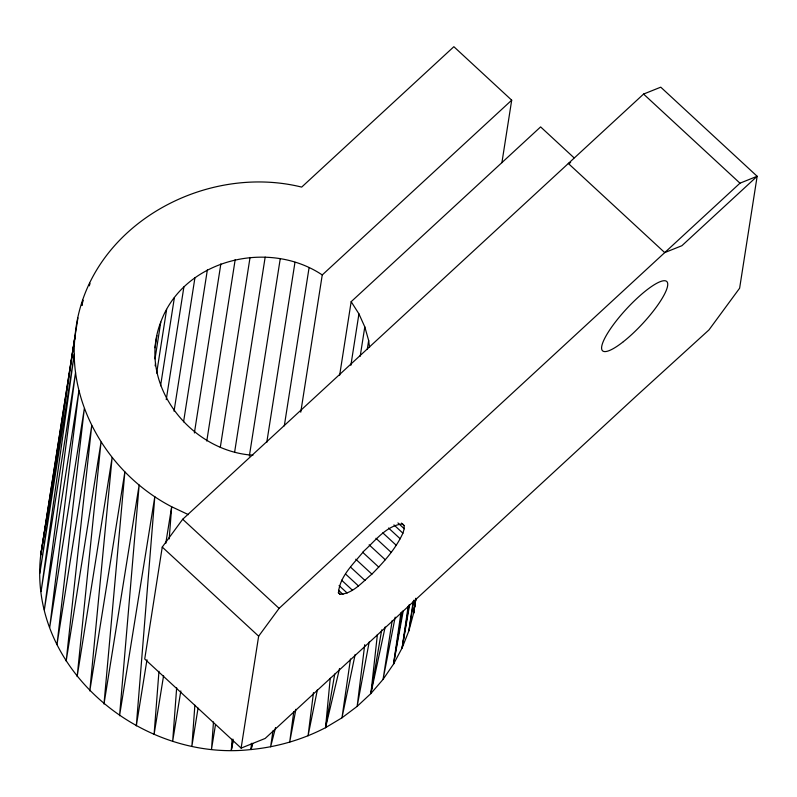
<?xml version="1.0" encoding="UTF-8"?>
<svg xmlns="http://www.w3.org/2000/svg" width="797" height="797" viewBox="0 0 797 797"><rect width="100%" height="100%" fill="white"/><g stroke="black" fill="none" stroke-linecap="round" stroke-linejoin="round"><path stroke-width="1.2" d="M501.911 162.668L511.694 100.173L453.862 46.704L301.684 187.096C201.98 162.409 84.452 228.888 75.048 335.965L40.717 555.031C27.576 669.39 141.996 762.141 251.095 749.519L251.404 743.332M194.876 705.206L191.898 746.092L198.064 708.095M213.476 721.962L211.524 749.15L215.509 724.622M233.232 740.523L231.319 750.296L232.126 739.138M176.665 687.771L172.69 741.16L180.829 690.929M158.962 671.303L154.09 734.406L163.594 675.617M169.193 538.921L171.674 506.753C110.116 474.892 67.506 406.081 75.048 335.965L39.85 573.292L74.26 354.267L41.065 591.583L75.556 372.597L44.363 609.695L78.933 390.739L49.683 627.448L84.343 408.512L56.976 644.634L91.735 425.698L66.171 661.062L101.03 442.126L77.15 676.553L112.118 457.598L89.802 690.929L124.87 471.944L103.989 704.04L139.156 485.024L119.55 715.746L154.817 496.661L136.307 725.898L146.977 659.786M252.131 743.382L251.095 749.519C277.027 747.018 302.422 739.706 325.545 727.661L330.237 678.237M334.73 674.053L325.545 727.661L341.973 717.808L357.146 706.391L370.894 693.539L377.399 634.492M364.727 644.683L357.146 706.391L369.19 641.964M300.758 412.188L322.247 274.955C268.639 238.881 183.639 259.194 160.765 322.118C136.755 383.496 190.104 451.361 252.948 455.207M313.48 692.633L308.05 735.83L317.385 689.754M293.804 711.552L289.67 742.246L295.896 709.28M381.673 629.899L370.894 693.539L383.058 679.393L393.529 664.1L402.166 647.841L408.144 606.238M350.491 658.989L341.973 717.808L355.143 654.476M403.302 610.552L393.529 664.1L400.961 612.644M413.175 601.346L408.891 630.786L402.166 647.841L409.03 604.963M272.992 730.889L270.611 746.829L275.573 727.541M413.892 600.181L408.891 630.786L413.613 613.122L415.765 598.677M415.934 598.437L413.613 613.122L415.835 598.358M89.394 285.685L89.772 283.234L89.344 285.675M392.174 620.654L383.058 679.393L395.173 617.147M77.927 317.893L40.717 555.031L48.119 510.02M155.007 347.801L156.919 335.547M155.016 358.879L160.765 322.118M155.146 365.823L155.535 363.372M156.65 373.096L166.633 309.375M160.576 385.778L174.394 297.56M166.244 399.636L183.898 286.9M174.045 411.182L194.956 277.625M162.249 547.071L144.725 658.999L241.122 748.104L265.162 738.45L635.747 396.567L708.951 329.928L739.626 288.205L757.15 176.276L660.753 87.172L643.577 94.066L182.702 519.255L162.249 547.071L258.646 636.185L241.122 748.104M183.569 421.842L207.359 269.904M194.378 432.98L220.859 263.887M206.782 441.05L235.175 259.702M220.301 447.356L250.049 257.431M234.657 451.939L265.172 257.112M249.351 456.033L280.245 258.756M266.766 442.455L294.97 262.333M284.31 425.837L309.067 267.762M339.652 375.208L351.168 301.684L540.615 126.902L574.049 157.816M350.869 365.325L358.929 313.869L351.168 301.684M360.194 356.299L364.797 326.89L358.929 313.869M367.317 349.066L368.652 340.488L364.797 326.89M413.613 613.122L415.914 598.437M165.746 543.484L171.674 506.753L188.421 514.653M48.527 507.569L48.926 505.109M49.334 502.658L49.743 500.207M50.151 497.746L50.56 495.296M51.775 487.933L52.184 485.483M393.529 664.1L402.256 611.389M231.319 750.296L233.152 739.297M402.166 647.841L409.568 604.933M370.894 693.539L385.17 626.93M325.545 727.661L339.552 668.484M251.095 749.519L252.769 743.531M43.646 537.009L44.313 534.657M402.903 533.193L404.218 528.73L404.099 525.582L402.545 523.908C386.396 525.542 375.228 540.844 363.86 551.076C353.998 563.469 339.781 575.982 338.506 592.609L340.06 594.283C353.071 593.725 362.426 581.81 371.89 574.129C383.915 561.945 395.701 548.894 402.903 533.193L393.937 524.904M258.646 636.185L279.089 608.37L739.975 183.18L757.15 176.276L681.903 245.705L664.728 252.599L568.331 163.485L570.622 162.568M322.247 274.955L511.694 100.173M643.577 94.066L739.975 183.18M401.409 523.101L404.099 525.582M397.942 522.922L404.218 528.73M388.557 528.022L400.214 538.792M382.799 532.854L396.248 545.287M375.955 538.284L391.197 552.381M369.141 544.839L385.28 559.763M362.605 552.201L378.744 567.125M355.751 559.205L371.89 574.129M350.66 567.215L365.006 580.475M345.848 574.288L358.401 585.895M341.604 580.186L352.364 590.139M339.074 585.566L347.143 593.018M338.506 590.278L342.989 594.423M338.267 592.629L340.06 594.283M182.702 519.255L279.089 608.37M368.652 340.488L369.539 347.452M82.848 300.25L82.091 305.151L82.848 300.25M623.374 341.674A47.222 10.919 -47.2 0 0 667.209 282.058A47.222 10.919 -47.2 0 0 613.411 324.658A47.222 10.919 -47.2 0 0 623.374 341.674"/></g></svg>
